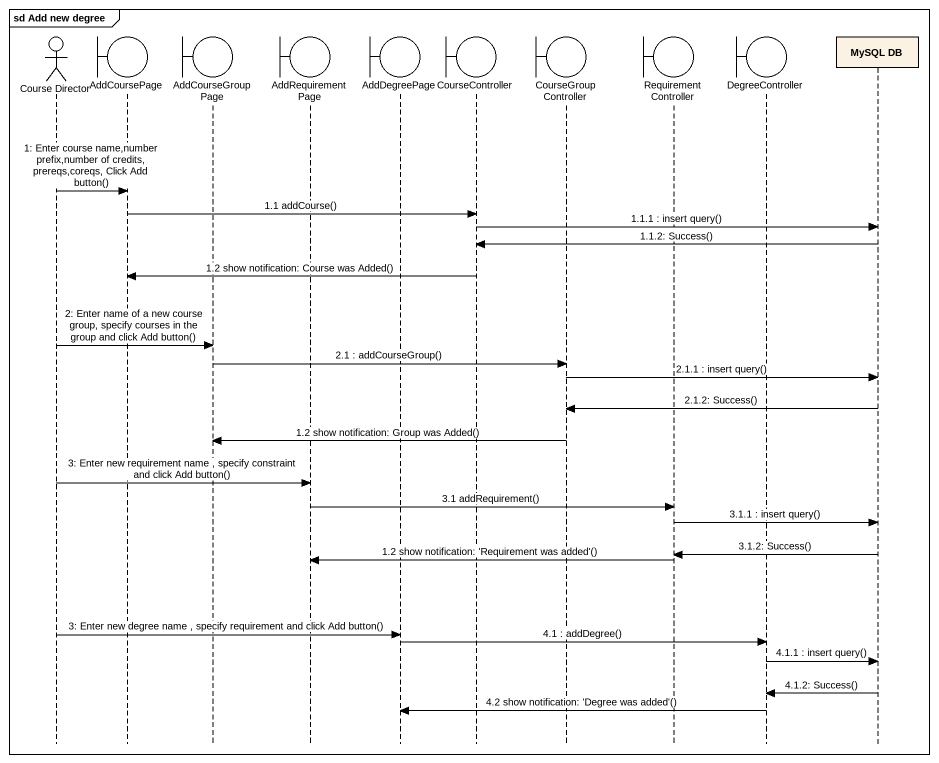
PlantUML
@startuml
mainframe sd Add new degree
hide footbox
actor "Course Director" as Course_Director
boundary AddCoursePage
boundary AddCourseGroupPage
boundary AddRequirementPage
boundary AddDegreePage
boundary CourseController
boundary CourseGroupController
boundary RequirementController
boundary DegreeController
participant "MySQL DB" as MySQL_DB

Course_Director -> AddCoursePage : 1: Enter course name,number prefix,number of credits, prereqs,coreqs, Click Add button()
AddCoursePage -> CourseController : 1.1 addCourse()
CourseController -> MySQL_DB : 1.1.1 : insert query()
MySQL_DB -> CourseController : 1.1.2: Success()
CourseController -> AddCoursePage : 1.2 show notification: Course was Added()
Course_Director -> AddCourseGroupPage : 2: Enter name of a new course group, specify courses in the group and click Add button()
AddCourseGroupPage -> CourseGroupController : 2.1 : addCourseGroup()
CourseGroupController -> MySQL_DB : 2.1.1 : insert query()
MySQL_DB -> CourseGroupController : 2.1.2: Success()
CourseGroupController -> AddCourseGroupPage : 1.2 show notification: Group was Added()
Course_Director -> AddRequirementPage : 3: Enter new requirement name , specify constraint and click Add button()
AddRequirementPage -> RequirementController : 3.1 addRequirement()
RequirementController -> MySQL_DB : 3.1.1 : insert query()
MySQL_DB -> RequirementController : 3.1.2: Success()
RequirementController -> AddRequirementPage : 1.2 show notification: 'Requirement was added'()
Course_Director -> AddDegreePage : 3: Enter new degree name , specify requirement and click Add button()
AddDegreePage -> DegreeController : 4.1 : addDegree()
DegreeController -> MySQL_DB : 4.1.1 : insert query()
MySQL_DB -> DegreeController : 4.1.2: Success()
DegreeController -> AddDegreePage : 4.2 show notification: 'Degree was added'()
@enduml
